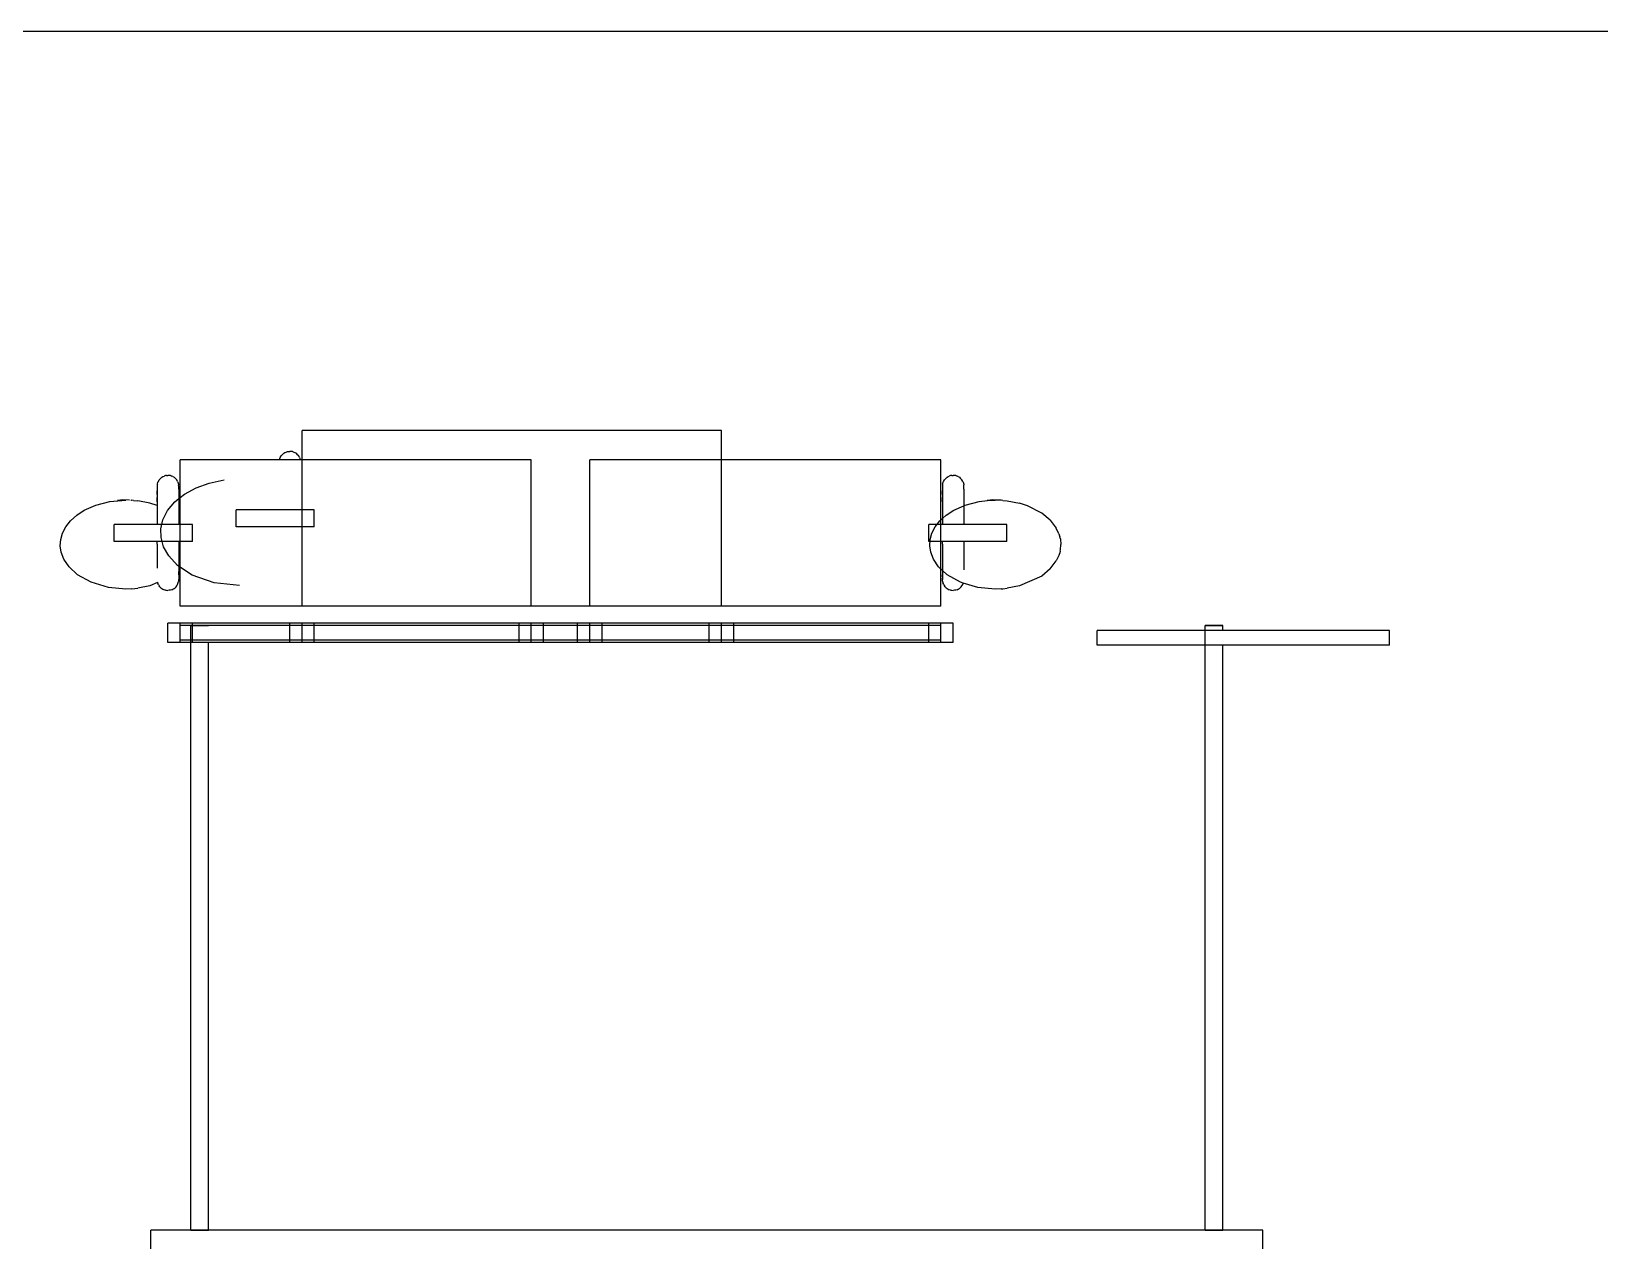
# Model space of a CAD drawing. Header units: millimetres. Extents: x -610 to 577, y -771 to 522.
# Drawn here: x -338.1 to -16.5, y 273.9 to 521.8 of the extents above; entities that cross this region are included whole.
import ezdxf

# ---------------------------------------------------------------- set-up
doc = ezdxf.new("R2010")
doc.units = ezdxf.units.MM
for name, color, linetype in [('BORDER', 7, 'Continuous'), ('HIDDEN', 8, 'Continuous'), ('VISIBLE', 7, 'Continuous')]:
    doc.layers.add(name, color=color, linetype=linetype)

msp = doc.modelspace()

# ---------------------------------------------------------------- linework, layer by layer
at = {"layer": 'BORDER'}
msp.add_lwpolyline([(-609.94, -771.14), (576.85, -771.14), (576.85, 521.85), (-609.94, 521.85)], close=True, dxfattribs=at)
at = {"layer": 'HIDDEN'}
for points in [[(-196.6, 440), (-282.6, 440)], [(-282.6, 404), (-282.6, 440)], [(-196.6, 404), (-196.6, 440)], [(-235.6, 434), (-307.6, 434)], [(-307.6, 404), (-307.6, 434)], [(-282.6, 404), (-282.6, 434)], [(-235.6, 404), (-235.6, 434)], [(-151.6, 434), (-223.6, 434)], [(-223.6, 404), (-223.6, 434)], [(-196.6, 404), (-196.6, 434)], [(-151.6, 404), (-151.6, 434)], [(-306.72, 426.96), (-304.33, 428.26)], [(-304.33, 428.26), (-301.67, 429.22)], [(-301.67, 429.22), (-298.54, 429.86)], [(-322.04, 425.44), (-320.36, 425.57)], [(-320.36, 425.57), (-318.74, 425.72)], [(-310.19, 423.58), (-308.71, 425.37)], [(-308.71, 425.37), (-307.9, 426.02)], [(-307.6, 426.26), (-306.72, 426.96)], [(-148.99, 423.65), (-146.9, 424.58)], [(-142.08, 425.62), (-140.46, 425.72)], [(-311.56, 419.84), (-311.14, 421.7)], [(-311.14, 421.7), (-310.19, 423.58)], [(-280.1, 423.75), (-296.1, 423.75)], [(-296.1, 420.25), (-296.1, 423.75)], [(-280.1, 423.75), (-296.1, 423.75)], [(-296.1, 420.25), (-296.1, 423.75)], [(-280.1, 420.25), (-280.1, 423.75)], [(-280.1, 420.25), (-280.1, 423.75)], [(-152.79, 420.22), (-151.81, 421.48)], [(-151.81, 421.48), (-151.6, 421.67)], [(-151.3, 421.94), (-150.53, 422.64)], [(-150.53, 422.64), (-148.99, 423.65)], [(-305.1, 420.75), (-321.1, 420.75)], [(-321.1, 417.25), (-321.1, 420.75)], [(-311.51, 418.02), (-311.56, 419.84)], [(-305.1, 420.75), (-307.6, 420.75)], [(-305.1, 417.25), (-305.1, 420.75)], [(-305.1, 417.25), (-305.1, 420.75)], [(-280.1, 420.25), (-296.1, 420.25)], [(-280.1, 420.25), (-296.1, 420.25)], [(-151.6, 420.75), (-154.1, 420.75)], [(-154.1, 417.25), (-154.1, 420.75)], [(-138.1, 420.75), (-154.1, 420.75)], [(-154.1, 417.25), (-154.1, 420.75)], [(-153.81, 417.61), (-153.45, 418.92)], [(-153.45, 418.92), (-152.79, 420.22)], [(-138.1, 417.25), (-138.1, 420.75)], [(-305.1, 417.25), (-321.1, 417.25)], [(-310.99, 416.15), (-311.51, 418.02)], [(-309.93, 414.28), (-310.99, 416.15)], [(-305.1, 417.25), (-307.6, 417.25)], [(-151.6, 417.25), (-154.1, 417.25)], [(-138.1, 417.25), (-154.1, 417.25)], [(-153.89, 416.35), (-153.81, 417.61)], [(-153.7, 415.07), (-153.89, 416.35)], [(-153.15, 413.61), (-153.7, 415.07)], [(-308.13, 412.34), (-309.93, 414.28)], [(-305.11, 410.35), (-308.13, 412.34)], [(-152.09, 412.03), (-153.15, 413.61)], [(-151.6, 411.58), (-152.09, 412.03)], [(-300.62, 408.75), (-305.11, 410.35)], [(-295.46, 408.18), (-300.62, 408.75)], [(-150.36, 410.43), (-151.3, 411.3)], [(-147.58, 408.87), (-150.36, 410.43)], [(-147.02, 408.7), (-147.58, 408.87)], [(-235.6, 404), (-307.6, 404)], [(-235.6, 404), (-282.6, 404)], [(-196.6, 404), (-282.6, 404)], [(-196.6, 404), (-223.6, 404)], [(-151.6, 404), (-223.6, 404)], [(-305.1, 400.5), (-310.1, 400.5)], [(-310.1, 396.5), (-310.1, 400.5)], [(-235.6, 400.5), (-307.6, 400.5)], [(-307.6, 396.5), (-307.6, 400.5)], [(-235.6, 400.5), (-307.6, 400.5)], [(-307.6, 396.5), (-307.6, 400.5)], [(-235.6, 400.5), (-307.6, 400.5)], [(-307.6, 396.5), (-307.6, 400.5)], [(-235.6, 400), (-307.6, 400)], [(-307.6, 397), (-307.6, 400)], [(-235.6, 400), (-307.6, 400)], [(-307.6, 397), (-307.6, 400)], [(-305.4, 276), (-305.4, 400)], [(-305.34, 400), (-305.4, 400)], [(-305.4, 400), (-305.34, 400)], [(-305.4, 396.5), (-305.4, 400)], [(-305.34, 400), (-305.4, 400)], [(-305.4, 400), (-305.34, 400)], [(-305.19, 400), (-305.34, 400)], [(-305.34, 400), (-305.19, 400)], [(-305.19, 400), (-305.34, 400)], [(-305.34, 400), (-305.19, 400)], [(-304.94, 400), (-305.19, 400)], [(-305.19, 400), (-304.94, 400)], [(-304.94, 400), (-305.19, 400)], [(-305.19, 400), (-304.94, 400)], [(-305.1, 396.5), (-305.1, 400.5)], [(-304.62, 400), (-304.94, 400)], [(-304.94, 400), (-304.62, 400)], [(-304.62, 400), (-304.94, 400)], [(-304.94, 400), (-304.62, 400)], [(-304.23, 400), (-304.62, 400)], [(-304.62, 400), (-304.23, 400)], [(-304.23, 400), (-304.62, 400)], [(-304.62, 400), (-304.23, 400)], [(-303.81, 400), (-304.23, 400)], [(-304.23, 400), (-303.81, 400)], [(-303.81, 400), (-304.23, 400)], [(-304.23, 400), (-303.81, 400)], [(-303.38, 400), (-303.81, 400)], [(-303.81, 400), (-303.38, 400)], [(-303.38, 400), (-303.81, 400)], [(-303.81, 400), (-303.38, 400)], [(-302.96, 400), (-303.38, 400)], [(-303.38, 400), (-302.96, 400)], [(-302.96, 400), (-303.38, 400)], [(-303.38, 400), (-302.96, 400)], [(-302.57, 400), (-302.96, 400)], [(-302.96, 400), (-302.57, 400)], [(-302.57, 400), (-302.96, 400)], [(-302.96, 400), (-302.57, 400)], [(-302.25, 400), (-302.57, 400)], [(-302.57, 400), (-302.25, 400)], [(-302.25, 400), (-302.57, 400)], [(-302.57, 400), (-302.25, 400)], [(-302, 400), (-302.25, 400)], [(-302.25, 400), (-302, 400)], [(-302, 400), (-302.25, 400)], [(-302.25, 400), (-302, 400)], [(-301.85, 400), (-302, 400)], [(-302, 400), (-301.85, 400)], [(-301.85, 400), (-302, 400)], [(-302, 400), (-301.85, 400)], [(-301.8, 400), (-301.85, 400)], [(-301.85, 400), (-301.8, 400)], [(-301.8, 400), (-301.85, 400)], [(-301.85, 400), (-301.8, 400)], [(-280.1, 400.5), (-285.1, 400.5)], [(-285.1, 396.5), (-285.1, 400.5)], [(-280.1, 400.5), (-285.1, 400.5)], [(-285.1, 396.5), (-285.1, 400.5)], [(-196.6, 400.5), (-282.6, 400.5)], [(-282.6, 396.5), (-282.6, 400.5)], [(-196.6, 400.5), (-282.6, 400.5)], [(-282.6, 396.5), (-282.6, 400.5)], [(-235.6, 400.5), (-282.6, 400.5)], [(-282.6, 396.5), (-282.6, 400.5)], [(-196.6, 400.5), (-282.6, 400.5)], [(-282.6, 396.5), (-282.6, 400.5)], [(-196.6, 400), (-282.6, 400)], [(-282.6, 397), (-282.6, 400)], [(-196.6, 400), (-282.6, 400)], [(-282.6, 397), (-282.6, 400)], [(-280.1, 396.5), (-280.1, 400.5)], [(-280.1, 396.5), (-280.1, 400.5)], [(-233.1, 400.5), (-238.1, 400.5)], [(-238.1, 396.5), (-238.1, 400.5)], [(-235.6, 396.5), (-235.6, 400.5)], [(-235.6, 396.5), (-235.6, 400.5)], [(-235.6, 396.5), (-235.6, 400.5)], [(-235.6, 397), (-235.6, 400)], [(-235.6, 397), (-235.6, 400)], [(-233.1, 396.5), (-233.1, 400.5)], [(-221.1, 400.5), (-226.1, 400.5)], [(-226.1, 396.5), (-226.1, 400.5)], [(-196.6, 400.5), (-223.6, 400.5)], [(-151.6, 400.5), (-223.6, 400.5)], [(-223.6, 396.5), (-223.6, 400.5)], [(-151.6, 400.5), (-223.6, 400.5)], [(-223.6, 396.5), (-223.6, 400.5)], [(-151.6, 400.5), (-223.6, 400.5)], [(-223.6, 396.5), (-223.6, 400.5)], [(-151.6, 400), (-223.6, 400)], [(-223.6, 397), (-223.6, 400)], [(-151.6, 400), (-223.6, 400)], [(-223.6, 397), (-223.6, 400)], [(-221.1, 396.5), (-221.1, 400.5)], [(-194.1, 400.5), (-199.1, 400.5)], [(-199.1, 396.5), (-199.1, 400.5)], [(-194.1, 400.5), (-199.1, 400.5)], [(-199.1, 396.5), (-199.1, 400.5)], [(-196.6, 396.5), (-196.6, 400.5)], [(-196.6, 396.5), (-196.6, 400.5)], [(-196.6, 396.5), (-196.6, 400.5)], [(-196.6, 396.5), (-196.6, 400.5)], [(-196.6, 397), (-196.6, 400)], [(-196.6, 397), (-196.6, 400)], [(-194.1, 396.5), (-194.1, 400.5)], [(-194.1, 396.5), (-194.1, 400.5)], [(-149.1, 400.5), (-154.1, 400.5)], [(-154.1, 396.5), (-154.1, 400.5)], [(-151.6, 396.5), (-151.6, 400.5)], [(-151.6, 396.5), (-151.6, 400.5)], [(-151.6, 396.5), (-151.6, 400.5)], [(-151.6, 397), (-151.6, 400)], [(-151.6, 397), (-151.6, 400)], [(-149.1, 396.5), (-149.1, 400.5)], [(-59.6, 399), (-119.6, 399)], [(-119.6, 396), (-119.6, 399)], [(-97.4, 276), (-97.4, 400)], [(-97.34, 400), (-97.4, 400)], [(-97.4, 400), (-97.34, 400)], [(-97.34, 400), (-97.4, 400)], [(-97.4, 396), (-97.4, 399)], [(-97.19, 400), (-97.34, 400)], [(-97.34, 400), (-97.19, 400)], [(-97.19, 400), (-97.34, 400)], [(-96.94, 400), (-97.19, 400)], [(-97.19, 400), (-96.94, 400)], [(-96.94, 400), (-97.19, 400)], [(-96.62, 400), (-96.94, 400)], [(-96.94, 400), (-96.62, 400)], [(-96.62, 400), (-96.94, 400)], [(-96.23, 400), (-96.62, 400)], [(-96.62, 400), (-96.23, 400)], [(-96.23, 400), (-96.62, 400)], [(-95.81, 400), (-96.23, 400)], [(-96.23, 400), (-95.81, 400)], [(-95.81, 400), (-96.23, 400)], [(-95.38, 400), (-95.81, 400)], [(-95.81, 400), (-95.38, 400)], [(-95.38, 400), (-95.81, 400)], [(-94.96, 400), (-95.38, 400)], [(-95.38, 400), (-94.96, 400)], [(-94.96, 400), (-95.38, 400)], [(-94.57, 400), (-94.96, 400)], [(-94.96, 400), (-94.57, 400)], [(-94.57, 400), (-94.96, 400)], [(-94.25, 400), (-94.57, 400)], [(-94.57, 400), (-94.25, 400)], [(-94.25, 400), (-94.57, 400)], [(-94, 400), (-94.25, 400)], [(-94.25, 400), (-94, 400)], [(-94, 400), (-94.25, 400)], [(-93.85, 400), (-94, 400)], [(-94, 400), (-93.85, 400)], [(-93.85, 400), (-94, 400)], [(-93.8, 400), (-93.85, 400)], [(-93.85, 400), (-93.8, 400)], [(-93.8, 400), (-93.85, 400)], [(-59.6, 396), (-59.6, 399)], [(-305.1, 396.5), (-310.1, 396.5)], [(-235.6, 397), (-307.6, 397)], [(-235.6, 397), (-307.6, 397)], [(-235.6, 396.5), (-307.6, 396.5)], [(-235.6, 396.5), (-307.6, 396.5)], [(-235.6, 396.5), (-307.6, 396.5)], [(-280.1, 396.5), (-285.1, 396.5)], [(-280.1, 396.5), (-285.1, 396.5)], [(-196.6, 397), (-282.6, 397)], [(-196.6, 397), (-282.6, 397)], [(-196.6, 396.5), (-282.6, 396.5)], [(-196.6, 396.5), (-282.6, 396.5)], [(-235.6, 396.5), (-282.6, 396.5)], [(-196.6, 396.5), (-282.6, 396.5)], [(-233.1, 396.5), (-238.1, 396.5)], [(-221.1, 396.5), (-226.1, 396.5)], [(-151.6, 397), (-223.6, 397)], [(-151.6, 397), (-223.6, 397)], [(-196.6, 396.5), (-223.6, 396.5)], [(-151.6, 396.5), (-223.6, 396.5)], [(-151.6, 396.5), (-223.6, 396.5)], [(-151.6, 396.5), (-223.6, 396.5)], [(-194.1, 396.5), (-199.1, 396.5)], [(-194.1, 396.5), (-199.1, 396.5)], [(-149.1, 396.5), (-154.1, 396.5)], [(-59.6, 396), (-119.6, 396)], [(-85.6, 276), (-313.6, 276)], [(-313.6, 240), (-313.6, 276)], [(-305.34, 276), (-305.4, 276)], [(-305.4, 276), (-305.34, 276)], [(-305.34, 276), (-305.4, 276)], [(-305.4, 276), (-305.34, 276)], [(-305.19, 276), (-305.34, 276)], [(-305.34, 276), (-305.19, 276)], [(-305.19, 276), (-305.34, 276)], [(-305.34, 276), (-305.19, 276)], [(-304.94, 276), (-305.19, 276)], [(-305.19, 276), (-304.94, 276)], [(-304.94, 276), (-305.19, 276)], [(-305.19, 276), (-304.94, 276)], [(-304.62, 276), (-304.94, 276)], [(-304.94, 276), (-304.62, 276)], [(-304.62, 276), (-304.94, 276)], [(-304.94, 276), (-304.62, 276)], [(-304.23, 276), (-304.62, 276)], [(-304.62, 276), (-304.23, 276)], [(-304.23, 276), (-304.62, 276)], [(-304.62, 276), (-304.23, 276)], [(-303.81, 276), (-304.23, 276)], [(-304.23, 276), (-303.81, 276)], [(-303.81, 276), (-304.23, 276)], [(-304.23, 276), (-303.81, 276)], [(-303.38, 276), (-303.81, 276)], [(-303.81, 276), (-303.38, 276)], [(-303.38, 276), (-303.81, 276)], [(-303.81, 276), (-303.38, 276)], [(-302.96, 276), (-303.38, 276)], [(-303.38, 276), (-302.96, 276)], [(-302.96, 276), (-303.38, 276)], [(-303.38, 276), (-302.96, 276)], [(-302.57, 276), (-302.96, 276)], [(-302.96, 276), (-302.57, 276)], [(-302.57, 276), (-302.96, 276)], [(-302.96, 276), (-302.57, 276)], [(-302.25, 276), (-302.57, 276)], [(-302.57, 276), (-302.25, 276)], [(-302.25, 276), (-302.57, 276)], [(-302.57, 276), (-302.25, 276)], [(-302, 276), (-302.25, 276)], [(-302.25, 276), (-302, 276)], [(-302, 276), (-302.25, 276)], [(-302.25, 276), (-302, 276)], [(-301.85, 276), (-302, 276)], [(-302, 276), (-301.85, 276)], [(-301.85, 276), (-302, 276)], [(-302, 276), (-301.85, 276)], [(-301.8, 276), (-301.85, 276)], [(-301.85, 276), (-301.8, 276)], [(-301.8, 276), (-301.85, 276)], [(-301.85, 276), (-301.8, 276)], [(-97.34, 276), (-97.4, 276)], [(-97.4, 276), (-97.34, 276)], [(-97.34, 276), (-97.4, 276)], [(-97.4, 276), (-97.34, 276)], [(-97.19, 276), (-97.34, 276)], [(-97.34, 276), (-97.19, 276)], [(-97.19, 276), (-97.34, 276)], [(-97.34, 276), (-97.19, 276)], [(-96.94, 276), (-97.19, 276)], [(-97.19, 276), (-96.94, 276)], [(-96.94, 276), (-97.19, 276)], [(-97.19, 276), (-96.94, 276)], [(-96.62, 276), (-96.94, 276)], [(-96.94, 276), (-96.62, 276)], [(-96.62, 276), (-96.94, 276)], [(-96.94, 276), (-96.62, 276)], [(-96.23, 276), (-96.62, 276)], [(-96.62, 276), (-96.23, 276)], [(-96.23, 276), (-96.62, 276)], [(-96.62, 276), (-96.23, 276)], [(-95.81, 276), (-96.23, 276)], [(-96.23, 276), (-95.81, 276)], [(-95.81, 276), (-96.23, 276)], [(-96.23, 276), (-95.81, 276)], [(-95.38, 276), (-95.81, 276)], [(-95.81, 276), (-95.38, 276)], [(-95.38, 276), (-95.81, 276)], [(-95.81, 276), (-95.38, 276)], [(-94.96, 276), (-95.38, 276)], [(-95.38, 276), (-94.96, 276)], [(-94.96, 276), (-95.38, 276)], [(-95.38, 276), (-94.96, 276)], [(-94.57, 276), (-94.96, 276)], [(-94.96, 276), (-94.57, 276)], [(-94.57, 276), (-94.96, 276)], [(-94.96, 276), (-94.57, 276)], [(-94.25, 276), (-94.57, 276)], [(-94.57, 276), (-94.25, 276)], [(-94.25, 276), (-94.57, 276)], [(-94.57, 276), (-94.25, 276)], [(-94, 276), (-94.25, 276)], [(-94.25, 276), (-94, 276)], [(-94, 276), (-94.25, 276)], [(-94.25, 276), (-94, 276)], [(-93.85, 276), (-94, 276)], [(-94, 276), (-93.85, 276)], [(-93.85, 276), (-94, 276)], [(-94, 276), (-93.85, 276)], [(-93.8, 276), (-93.85, 276)], [(-93.85, 276), (-93.8, 276)], [(-93.8, 276), (-93.85, 276)], [(-93.85, 276), (-93.8, 276)], [(-85.6, 240), (-85.6, 276)]]:
    msp.add_lwpolyline(points, dxfattribs=at)
at = {"layer": 'VISIBLE'}
for points in [[(-196.6, 440), (-282.6, 440)], [(-282.6, 434), (-282.6, 440)], [(-196.6, 434), (-196.6, 440)], [(-287.23, 434), (-287.15, 434.3)], [(-287.07, 434.48), (-287.15, 434.3)], [(-287.07, 434.48), (-286.91, 434.77)], [(-286.77, 434.95), (-286.91, 434.77)], [(-286.77, 434.95), (-286.55, 435.17)], [(-286.55, 435.17), (-286.36, 435.32)], [(-286.36, 435.32), (-286.12, 435.47)], [(-286.12, 435.47), (-285.89, 435.57)], [(-285.89, 435.57), (-285.62, 435.66)], [(-285.62, 435.66), (-285.37, 435.7)], [(-285.37, 435.7), (-285.1, 435.72)], [(-284.83, 435.7), (-285.1, 435.72)], [(-284.57, 435.66), (-284.83, 435.7)], [(-284.57, 435.66), (-284.3, 435.57)], [(-284.3, 435.57), (-284.07, 435.47)], [(-284.07, 435.47), (-283.83, 435.32)], [(-283.83, 435.32), (-283.64, 435.17)], [(-283.64, 435.17), (-283.43, 434.95)], [(-283.43, 434.95), (-283.29, 434.77)], [(-283.12, 434.48), (-283.29, 434.77)], [(-283.12, 434.48), (-283.04, 434.3)], [(-283.04, 434.3), (-282.96, 434)], [(-235.6, 434), (-307.6, 434)], [(-307.6, 404), (-307.6, 434)], [(-235.6, 404), (-235.6, 434)], [(-151.6, 434), (-223.6, 434)], [(-223.6, 404), (-223.6, 434)], [(-151.6, 404), (-151.6, 434)], [(-312.28, 428.87), (-312.3, 428.53)], [(-312.3, 428.53), (-312.29, 428.31)], [(-312.29, 428.31), (-312.3, 427.98)], [(-312.3, 427.98), (-312.3, 427.57)], [(-312.26, 428.98), (-312.28, 428.87)], [(-312.26, 428.98), (-312.15, 429.38)], [(-312.15, 429.38), (-312.07, 429.56)], [(-312.07, 429.56), (-311.91, 429.85)], [(-311.91, 429.85), (-311.77, 430.03)], [(-311.77, 430.03), (-311.55, 430.25)], [(-311.36, 430.4), (-311.55, 430.25)], [(-311.36, 430.4), (-311.12, 430.55)], [(-311.12, 430.55), (-310.89, 430.65)], [(-310.62, 430.74), (-310.89, 430.65)], [(-310.37, 430.78), (-310.62, 430.74)], [(-310.37, 430.78), (-310.1, 430.8)], [(-309.83, 430.78), (-310.1, 430.8)], [(-309.57, 430.74), (-309.83, 430.78)], [(-309.57, 430.74), (-309.3, 430.65)], [(-309.07, 430.55), (-309.3, 430.65)], [(-309.07, 430.55), (-308.83, 430.4)], [(-308.83, 430.4), (-308.64, 430.25)], [(-308.64, 430.25), (-308.43, 430.03)], [(-308.43, 430.03), (-308.29, 429.85)], [(-308.12, 429.56), (-308.29, 429.85)], [(-308.12, 429.56), (-308.04, 429.38)], [(-308.04, 429.38), (-307.93, 428.98)], [(-307.93, 428.98), (-307.91, 428.87)], [(-307.9, 428.53), (-307.91, 428.87)], [(-307.9, 428.31), (-307.9, 428.53)], [(-307.9, 427.98), (-307.9, 428.31)], [(-307.9, 427.98), (-307.9, 427.57)], [(-151.28, 428.87), (-151.3, 428.53)], [(-151.3, 428.53), (-151.29, 428.31)], [(-151.29, 428.31), (-151.3, 427.98)], [(-151.3, 427.98), (-151.3, 427.57)], [(-151.26, 428.98), (-151.28, 428.87)], [(-151.26, 428.98), (-151.15, 429.38)], [(-151.15, 429.38), (-151.07, 429.56)], [(-151.07, 429.56), (-150.91, 429.85)], [(-150.91, 429.85), (-150.77, 430.03)], [(-150.77, 430.03), (-150.55, 430.25)], [(-150.36, 430.4), (-150.55, 430.25)], [(-150.36, 430.4), (-150.12, 430.55)], [(-150.12, 430.55), (-149.89, 430.65)], [(-149.62, 430.74), (-149.89, 430.65)], [(-149.37, 430.78), (-149.62, 430.74)], [(-149.37, 430.78), (-149.1, 430.8)], [(-148.83, 430.78), (-149.1, 430.8)], [(-148.57, 430.74), (-148.83, 430.78)], [(-148.57, 430.74), (-148.3, 430.65)], [(-148.07, 430.55), (-148.3, 430.65)], [(-148.07, 430.55), (-147.83, 430.4)], [(-147.83, 430.4), (-147.64, 430.25)], [(-147.64, 430.25), (-147.43, 430.03)], [(-147.43, 430.03), (-147.29, 429.85)], [(-147.12, 429.56), (-147.29, 429.85)], [(-147.12, 429.56), (-147.04, 429.38)], [(-147.04, 429.38), (-146.93, 428.98)], [(-146.93, 428.98), (-146.91, 428.87)], [(-146.9, 428.53), (-146.91, 428.87)], [(-146.9, 428.31), (-146.9, 428.53)], [(-146.9, 427.98), (-146.9, 428.31)], [(-146.9, 427.98), (-146.9, 427.57)], [(-327.27, 423.65), (-324.91, 424.7)], [(-324.91, 424.7), (-322.04, 425.44)], [(-320.29, 425.65), (-320.43, 425.62)], [(-319.32, 425.75), (-320.29, 425.65)], [(-317.99, 425.71), (-319.32, 425.75)], [(-317.73, 425.69), (-317.54, 425.68)], [(-317.19, 425.66), (-317.54, 425.68)], [(-317.19, 425.66), (-316.29, 425.57)], [(-313.79, 425.08), (-316.29, 425.57)], [(-312.3, 424.6), (-313.79, 425.08)], [(-312.3, 426.9), (-312.3, 427.6)], [(-312.3, 427.57), (-312.3, 426.9)], [(-312.3, 426.9), (-312.3, 426.26)], [(-312.3, 425.37), (-312.3, 426.28)], [(-312.3, 426.26), (-312.3, 425.37)], [(-312.3, 425.37), (-312.3, 424.55)], [(-312.3, 424.55), (-312.3, 423.46)], [(-307.9, 427.57), (-307.9, 426.9)], [(-307.9, 426.9), (-307.9, 426.32)], [(-307.9, 426.32), (-307.9, 425.37)], [(-307.9, 426.02), (-307.6, 426.26)], [(-307.9, 425.37), (-307.9, 424.55)], [(-307.9, 424.55), (-307.9, 423.46)], [(-307.9, 424.52), (-307.9, 424.55)], [(-151.3, 426.9), (-151.3, 427.6)], [(-151.3, 427.57), (-151.3, 426.9)], [(-151.3, 426.9), (-151.3, 426.26)], [(-151.3, 425.37), (-151.3, 426.28)], [(-151.3, 426.26), (-151.3, 425.37)], [(-151.3, 425.37), (-151.3, 424.55)], [(-151.3, 424.55), (-151.3, 423.46)], [(-146.9, 427.57), (-146.9, 426.9)], [(-146.9, 426.9), (-146.9, 426.32)], [(-146.9, 426.32), (-146.9, 425.37)], [(-146.9, 425.37), (-146.9, 424.55)], [(-146.9, 424.58), (-146.63, 424.7)], [(-146.9, 424.55), (-146.9, 423.46)], [(-146.63, 424.7), (-143.76, 425.44)], [(-143.76, 425.44), (-142.08, 425.62)], [(-142.01, 425.65), (-142.15, 425.62)], [(-142.15, 425.62), (-142.08, 425.62)], [(-141.01, 425.71), (-142.08, 425.62)], [(-141.04, 425.75), (-142.01, 425.65)], [(-139.72, 425.7), (-141.04, 425.75)], [(-140.51, 425.72), (-141.01, 425.71)], [(-139.26, 425.68), (-140.51, 425.72)], [(-138.91, 425.66), (-139.26, 425.68)], [(-138.91, 425.66), (-138.01, 425.57)], [(-138.01, 425.57), (-135.51, 425.08)], [(-133.88, 424.56), (-135.51, 425.08)], [(-130.95, 423.05), (-133.88, 424.56)], [(-331.07, 420.22), (-330.09, 421.48)], [(-330.09, 421.48), (-328.81, 422.64)], [(-328.81, 422.64), (-327.27, 423.65)], [(-312.3, 423.46), (-312.3, 422.45)], [(-312.3, 422.45), (-312.3, 421.3)], [(-312.3, 421.3), (-312.3, 420.75)], [(-307.9, 423.46), (-307.9, 422.46)], [(-307.9, 422.46), (-307.9, 421.3)], [(-307.9, 422.45), (-307.9, 422.46)], [(-307.6, 421.68), (-307.9, 421.93)], [(-307.9, 421.3), (-307.9, 420.75)], [(-151.6, 421.67), (-151.3, 421.94)], [(-151.3, 423.46), (-151.3, 422.45)], [(-151.3, 422.45), (-151.3, 422.46)], [(-151.3, 422.45), (-151.3, 421.3)], [(-151.3, 421.3), (-151.3, 420.75)], [(-146.9, 423.46), (-146.9, 422.46)], [(-146.9, 422.46), (-146.9, 421.3)], [(-146.9, 421.3), (-146.9, 420.75)], [(-129.21, 421.59), (-130.95, 423.05)], [(-129.21, 421.59), (-127.96, 419.96)], [(-332.09, 417.61), (-331.73, 418.92)], [(-331.73, 418.92), (-331.07, 420.22)], [(-307.6, 420.75), (-321.1, 420.75)], [(-321.1, 417.25), (-321.1, 420.75)], [(-138.1, 420.75), (-151.6, 420.75)], [(-138.1, 417.25), (-138.1, 420.75)], [(-127.42, 418.83), (-127.96, 419.96)], [(-127.42, 418.83), (-127.34, 418.6)], [(-127.34, 418.6), (-127.24, 418.26)], [(-127.16, 417.93), (-127.24, 418.26)], [(-332.17, 416.35), (-332.09, 417.61)], [(-331.98, 415.07), (-332.17, 416.35)], [(-331.43, 413.61), (-331.98, 415.07)], [(-307.6, 417.25), (-321.1, 417.25)], [(-312.3, 416.7), (-312.3, 417.25)], [(-312.3, 416.7), (-312.3, 415.54)], [(-312.3, 415.54), (-312.3, 414.54)], [(-307.9, 417.25), (-307.9, 416.7)], [(-307.9, 416.7), (-307.9, 415.55)], [(-307.9, 415.55), (-307.9, 414.54)], [(-138.1, 417.25), (-151.6, 417.25)], [(-151.3, 416.7), (-151.3, 417.25)], [(-151.3, 416.7), (-151.3, 415.54)], [(-151.3, 415.54), (-151.3, 414.54)], [(-146.9, 417.25), (-146.9, 416.7)], [(-146.9, 416.7), (-146.9, 415.55)], [(-146.9, 415.55), (-146.9, 414.54)], [(-127.24, 414.94), (-127.34, 414.6)], [(-127.16, 415.27), (-127.24, 414.94)], [(-127.16, 417.93), (-127.11, 417.7)], [(-127.16, 415.27), (-127.11, 415.5)], [(-127.11, 417.7), (-127.02, 416.6)], [(-127.11, 415.5), (-127.02, 416.6)], [(-330.37, 412.03), (-331.43, 413.61)], [(-328.64, 410.43), (-330.37, 412.03)], [(-312.3, 414.54), (-312.3, 413.48)], [(-312.3, 413.48), (-312.3, 412.63)], [(-312.3, 412.63), (-312.3, 411.79)], [(-307.9, 414.54), (-307.9, 413.45)], [(-307.9, 413.45), (-307.9, 412.63)], [(-307.9, 412.63), (-307.9, 411.74)], [(-307.9, 411.74), (-307.9, 411.1)], [(-151.3, 414.54), (-151.3, 413.48)], [(-151.3, 413.48), (-151.3, 412.63)], [(-151.3, 412.63), (-151.3, 411.74)], [(-151.3, 411.74), (-151.3, 411.1)], [(-146.9, 414.54), (-146.9, 413.45)], [(-146.9, 413.45), (-146.9, 412.63)], [(-146.9, 412.63), (-146.9, 411.74)], [(-146.9, 411.74), (-146.9, 411.44)], [(-129.21, 411.61), (-130.95, 410.15)], [(-129.21, 411.61), (-127.96, 413.24)], [(-127.42, 414.37), (-127.96, 413.24)], [(-127.34, 414.6), (-127.42, 414.37)], [(-325.86, 408.87), (-328.64, 410.43)], [(-322.31, 407.81), (-325.86, 408.87)], [(-312.21, 408.83), (-313.79, 408.12)], [(-312.23, 408.89), (-312.15, 408.62)], [(-312.07, 408.44), (-312.15, 408.62)], [(-312.07, 408.44), (-311.91, 408.15)], [(-308.29, 408.15), (-308.12, 408.44)], [(-308.12, 408.44), (-308.04, 408.62)], [(-308.04, 408.62), (-307.93, 409.02)], [(-307.93, 409.02), (-307.9, 409.13)], [(-307.6, 411.52), (-307.9, 411.27)], [(-307.9, 410.4), (-307.9, 411.1)], [(-307.9, 411.1), (-307.9, 410.43)], [(-307.9, 410.43), (-307.9, 410.02)], [(-307.9, 410.02), (-307.9, 409.69)], [(-307.9, 409.69), (-307.9, 409.47)], [(-307.9, 409.13), (-307.9, 409.41)], [(-151.3, 411.3), (-151.6, 411.58)], [(-151.3, 411.1), (-151.3, 410.32)], [(-151.3, 410.02), (-151.3, 410.4)], [(-151.3, 410.32), (-151.3, 410.02)], [(-151.3, 410.02), (-151.29, 409.69)], [(-151.3, 409.47), (-151.29, 409.69)], [(-151.29, 409.13), (-151.3, 409.47)], [(-151.29, 409.69), (-151.29, 409.47)], [(-151.29, 409.13), (-151.26, 409.02)], [(-151.26, 409.02), (-151.15, 408.62)], [(-151.07, 408.44), (-151.15, 408.62)], [(-151.07, 408.44), (-150.91, 408.15)], [(-147.29, 408.15), (-147.12, 408.44)], [(-147.12, 408.44), (-147.04, 408.62)], [(-147.04, 408.62), (-147.02, 408.7)], [(-144.03, 407.81), (-147.02, 408.7)], [(-130.95, 410.15), (-135.51, 408.12)], [(-318.74, 407.48), (-322.31, 407.81)], [(-317.53, 407.52), (-318.74, 407.48)], [(-317.53, 407.52), (-316.29, 407.63)], [(-313.79, 408.12), (-316.29, 407.63)], [(-311.77, 407.97), (-311.91, 408.15)], [(-311.77, 407.97), (-311.55, 407.75)], [(-311.55, 407.75), (-311.36, 407.6)], [(-311.36, 407.6), (-311.12, 407.45)], [(-311.12, 407.45), (-310.89, 407.35)], [(-310.62, 407.26), (-310.89, 407.35)], [(-310.62, 407.26), (-310.37, 407.22)], [(-310.37, 407.22), (-310.1, 407.2)], [(-309.83, 407.22), (-310.1, 407.2)], [(-309.57, 407.26), (-309.83, 407.22)], [(-309.3, 407.35), (-309.57, 407.26)], [(-309.3, 407.35), (-309.07, 407.45)], [(-309.07, 407.45), (-308.83, 407.6)], [(-308.83, 407.6), (-308.64, 407.75)], [(-308.64, 407.75), (-308.43, 407.97)], [(-308.43, 407.97), (-308.29, 408.15)], [(-150.77, 407.97), (-150.91, 408.15)], [(-150.77, 407.97), (-150.55, 407.75)], [(-150.55, 407.75), (-150.36, 407.6)], [(-150.36, 407.6), (-150.12, 407.45)], [(-150.12, 407.45), (-149.89, 407.35)], [(-149.62, 407.26), (-149.89, 407.35)], [(-149.62, 407.26), (-149.37, 407.22)], [(-149.37, 407.22), (-149.1, 407.2)], [(-148.83, 407.22), (-149.1, 407.2)], [(-148.57, 407.26), (-148.83, 407.22)], [(-148.3, 407.35), (-148.57, 407.26)], [(-148.3, 407.35), (-148.07, 407.45)], [(-148.07, 407.45), (-147.83, 407.6)], [(-147.83, 407.6), (-147.64, 407.75)], [(-147.64, 407.75), (-147.43, 407.97)], [(-147.43, 407.97), (-147.29, 408.15)], [(-140.46, 407.48), (-144.03, 407.81)], [(-139.25, 407.52), (-140.46, 407.48)], [(-139.25, 407.52), (-138.94, 407.54)], [(-138.94, 407.54), (-138.01, 407.63)], [(-135.51, 408.12), (-138.01, 407.63)], [(-235.6, 404), (-307.6, 404)], [(-223.6, 404), (-235.6, 404)], [(-151.6, 404), (-223.6, 404)], [(-305.1, 400.5), (-310.1, 400.5)], [(-310.1, 396.5), (-310.1, 400.5)], [(-235.6, 400.5), (-307.6, 400.5)], [(-307.6, 396.5), (-307.6, 400.5)], [(-305.1, 396.5), (-305.1, 400.5)], [(-233.1, 400.5), (-238.1, 400.5)], [(-238.1, 396.5), (-238.1, 400.5)], [(-223.6, 400.5), (-235.6, 400.5)], [(-235.6, 396.5), (-235.6, 400.5)], [(-233.1, 396.5), (-233.1, 400.5)], [(-221.1, 400.5), (-226.1, 400.5)], [(-226.1, 396.5), (-226.1, 400.5)], [(-151.6, 400.5), (-223.6, 400.5)], [(-223.6, 396.5), (-223.6, 400.5)], [(-221.1, 396.5), (-221.1, 400.5)], [(-149.1, 400.5), (-154.1, 400.5)], [(-154.1, 396.5), (-154.1, 400.5)], [(-151.6, 396.5), (-151.6, 400.5)], [(-149.1, 396.5), (-149.1, 400.5)], [(-59.6, 399), (-119.6, 399)], [(-119.6, 396), (-119.6, 399)], [(-97.4, 399), (-97.4, 400)], [(-97.4, 400), (-97.34, 400)], [(-97.34, 400), (-97.19, 400)], [(-97.19, 400), (-96.94, 400)], [(-96.94, 400), (-96.62, 400)], [(-96.62, 400), (-96.23, 400)], [(-96.23, 400), (-95.81, 400)], [(-95.81, 400), (-95.38, 400)], [(-95.38, 400), (-94.96, 400)], [(-94.96, 400), (-94.57, 400)], [(-94.57, 400), (-94.25, 400)], [(-94.25, 400), (-94, 400)], [(-94, 400), (-93.85, 400)], [(-93.85, 400), (-93.8, 400)], [(-93.8, 399), (-93.8, 400)], [(-59.6, 396), (-59.6, 399)], [(-305.1, 396.5), (-310.1, 396.5)], [(-235.6, 396.5), (-307.6, 396.5)], [(-305.4, 276), (-305.4, 396.5)], [(-301.8, 276), (-301.8, 396.5)], [(-233.1, 396.5), (-238.1, 396.5)], [(-223.6, 396.5), (-235.6, 396.5)], [(-221.1, 396.5), (-226.1, 396.5)], [(-151.6, 396.5), (-223.6, 396.5)], [(-149.1, 396.5), (-154.1, 396.5)], [(-59.6, 396), (-119.6, 396)], [(-97.4, 276), (-97.4, 396)], [(-93.8, 276), (-93.8, 396)], [(-85.6, 276), (-313.6, 276)], [(-313.6, 240), (-313.6, 276)], [(-85.6, 240), (-85.6, 276)]]:
    msp.add_lwpolyline(points, dxfattribs=at)

doc.saveas('drawing.dxf')
